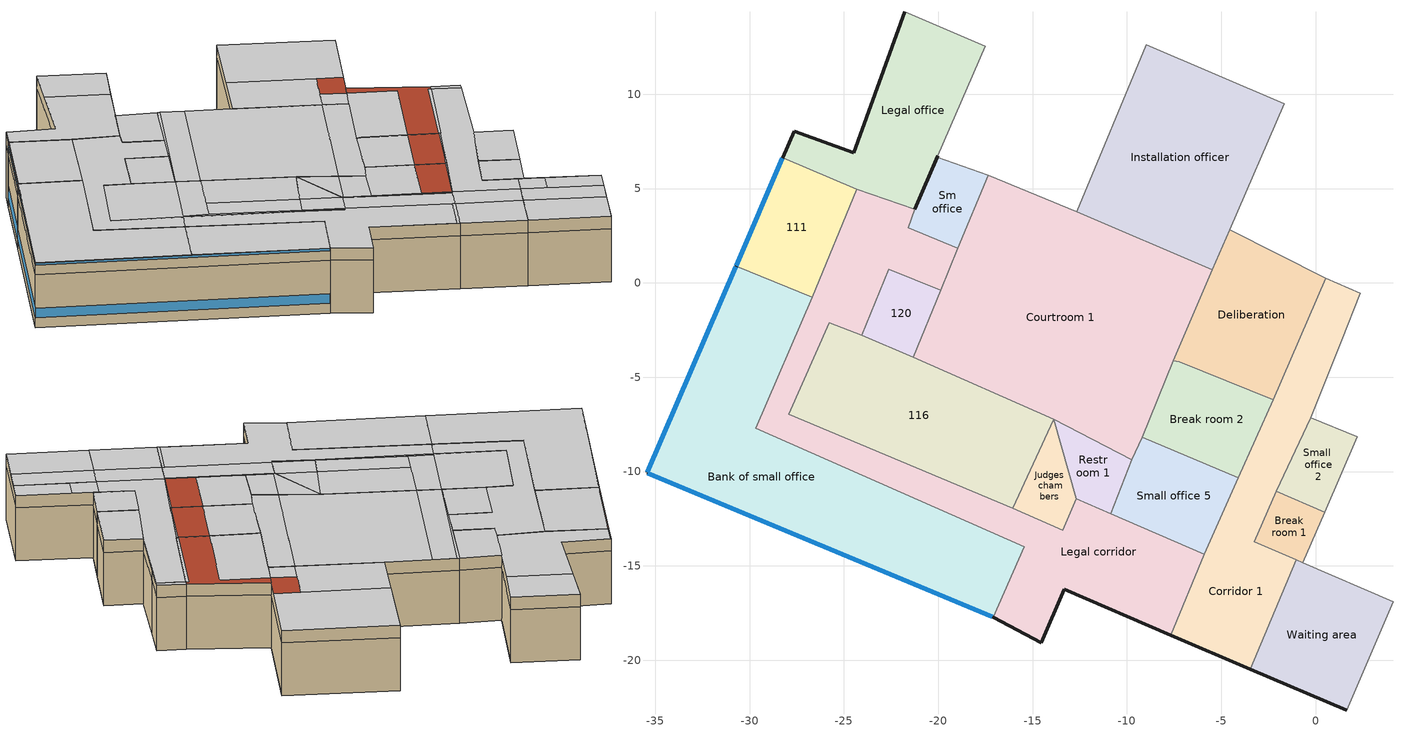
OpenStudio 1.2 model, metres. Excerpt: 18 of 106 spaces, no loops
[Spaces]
Small office 2
 floor ground: 2.21,-8.16 0.47,-12.16 -2.09,-11.04 -0.25,-7.14 z0
 wall to Open office 2: 0.47,-12.16 2.21,-8.16 z0:3.96; 0.47,-12.16 2.21,-8.16 z3.96:4.88
 wall to Break room 1: -2.09,-11.04 0.47,-12.16 z0:3.96; -2.09,-11.04 0.47,-12.16 z3.96:4.88
 wall to Corridor 1: -0.25,-7.14 -2.09,-11.04 z0:3.96; -0.25,-7.14 -2.09,-11.04 z3.96:4.88
 wall to Open office 1: 2.21,-8.16 -0.25,-7.14 z0:3.96; 2.21,-8.16 -0.25,-7.14 z3.96:4.88
 ceiling to Open office 8: 0.47,-12.16 2.21,-8.16 -0.25,-7.14 -2.09,-11.04 z4.88
Break room 1
 floor ground: -2.09,-11.04 0.47,-12.16 -0.68,-14.83 -1.03,-14.68 -3.25,-13.72 z0
 wall to Open office 2: -0.68,-14.83 0.47,-12.16 z0:3.96; -0.68,-14.83 0.47,-12.16 z3.96:4.88
 wall to Waiting area: -1.03,-14.68 -0.68,-14.83 z0:3.96; -1.03,-14.68 -0.68,-14.83 z3.96:4.88
 wall to Corridor 1: -2.09,-11.04 -3.25,-13.72 -1.03,-14.68 z0:3.96; -2.09,-11.04 -3.25,-13.72 -1.03,-14.68 z3.96:4.88
 ceiling to Open office 8: -0.68,-14.83 0.47,-12.16 -2.09,-11.04 -3.25,-13.72 z4.88
Waiting area
 floor ground: 4.1,-16.89 1.66,-22.65 -3.48,-20.49 -1.03,-14.68 -0.68,-14.83 z0
 wall outside: -3.48,-20.49 1.66,-22.65 z0:3.96; -3.48,-20.49 1.66,-22.65 z3.96:4.88
 wall to Small office 3: 1.66,-22.65 4.1,-16.89 z0:3.96; 1.66,-22.65 4.1,-16.89 z3.96:4.88
 wall to Corridor 1: -1.03,-14.68 -3.48,-20.49 z0:3.96; -1.03,-14.68 -3.48,-20.49 z3.96:4.88
 wall to Open office 2: 4.1,-16.89 -0.68,-14.83 z0:3.96; 4.1,-16.89 -0.68,-14.83 z3.96:4.88
 ceiling to Small office bank 2: 1.66,-22.65 2.82,-19.9 -2.31,-17.71 -3.48,-20.49 z4.88
 ceiling to Break room 3: 3.51,-18.28 4.1,-16.89 0.6,-15.38 0.01,-16.79 z4.88
 ceiling to Corridor 4: 2.82,-19.9 3.51,-18.28 -1.63,-16.09 -2.31,-17.71 z4.88
 ceiling to Open office 8: 0.01,-16.79 0.6,-15.38 -1.03,-14.68 -1.63,-16.09 z4.88
Corridor 1
 floor ground: -7.67,-18.67 -5.9,-14.39 -4.1,-10.32 -2.25,-6.19 0.55,0.25 2.37,-0.54 1.37,-3.04 -0.25,-7.14 -2.09,-11.04 -3.25,-13.72 -1.03,-14.68 -3.48,-20.49 z0
 wall outside: -7.67,-18.67 -3.48,-20.49 z0:3.96; -7.67,-18.67 -3.48,-20.49 z3.96:4.88
 wall to Legal corridor: -5.9,-14.39 -7.67,-18.67 z0:3.96; -5.9,-14.39 -7.67,-18.67 z3.96:4.88
 wall to Small office 5: -4.1,-10.32 -5.9,-14.39 z0:3.96; -4.1,-10.32 -5.9,-14.39 z3.96:4.88
 wall to Break room 2: -2.25,-6.19 -4.1,-10.32 z0:3.96; -2.25,-6.19 -4.1,-10.32 z3.96:4.88
 wall to Deliberation: 0.55,0.25 -2.25,-6.19 z0:3.96; 0.55,0.25 -2.25,-6.19 z3.96:4.88
 wall to Central 2 story lobby: 2.37,-0.54 0.55,0.25 z0:3.96; 2.37,-0.54 0.55,0.25 z3.96:4.88
 wall to Mech room: 1.37,-3.04 2.37,-0.54 z0:3.96; 1.37,-3.04 2.37,-0.54 z3.96:4.88
 wall to Open office 1: -0.25,-7.14 1.37,-3.04 z0:3.96; -0.25,-7.14 1.37,-3.04 z3.96:4.88
 ceiling to Small office bank 2: -3.48,-20.49 -2.31,-17.71 -6.54,-15.92 -7.67,-18.67 z4.88
 ceiling to Upstairs corridor: 2.23,-0.87 2.37,-0.54 0.55,0.25 0.4,-0.09 z4.88
 ceiling to Corridor 4: -2.31,-17.71 -1.63,-16.09 -5.86,-14.29 -5.9,-14.39 -6.54,-15.92 z4.88
 ceiling to Open office 8: -1.63,-16.09 -1.03,-14.68 -3.25,-13.72 -2.09,-11.04 -0.25,-7.14 2.23,-0.87 0.61,-0.18 0.4,-0.09 -2.25,-6.19 -4.1,-10.32 -5.86,-14.29 z4.88
Legal office
 floor ground: -17.51,12.53 -20.03,6.74 -20.06,6.66 -21.25,3.9 -24.33,4.96 -28.25,6.64 -27.64,8.05 -24.47,6.9 -21.78,14.37 z0
 wall outside: -21.25,3.9 -20.06,6.66 -20.03,6.74 / -21.78,14.37 -24.47,6.9 -27.64,8.05 -28.25,6.64 z0:3.96; -21.25,3.9 -20.06,6.66 -20.03,6.74 / -21.78,14.37 -24.47,6.9 -27.64,8.05 -28.25,6.64 z3.96:4.88
 wall to 127: -20.03,6.74 -17.51,12.53 z0:3.96; -20.03,6.74 -17.51,12.53 z3.96:4.88
 wall to Legal corridor: -24.33,4.96 -21.25,3.9 z0:3.96; -24.33,4.96 -21.25,3.9 z3.96:4.88
 wall to 111: -28.25,6.64 -24.33,4.96 z0:3.96; -28.25,6.64 -24.33,4.96 z3.96:4.88
 wall to Hallway 1: -17.51,12.53 -21.78,14.37 z0:3.96; -17.51,12.53 -21.78,14.37 z3.96:4.88
 ceiling to Open office bank: -21.25,3.9 -20.06,6.66 -20.03,6.74 -18.76,9.66 -22.85,11.41 -24.47,6.9 -27.61,8.03 -28.2,6.62 -24.33,4.96 z4.88
 ceiling to Dummy 1: -18.76,9.66 -17.51,12.53 -21.78,14.37 -22.85,11.41 z4.88
 roof outside: -28.2,6.62 -27.61,8.03 -27.64,8.05 -28.25,6.64 z4.88
Sm office
 floor ground: -20.03,6.74 -20.06,6.66 -17.37,5.71 -18.96,1.83 -21.6,2.92 -21.25,3.9 z0
 wall outside: -20.03,6.74 -21.25,3.9 z0:3.96; -20.03,6.74 -21.25,3.9 z3.96:4.88
 wall to 127: -17.37,5.71 -20.06,6.66 -20.03,6.74 z0:3.96; -17.37,5.71 -20.06,6.66 -20.03,6.74 z3.96:4.88
 wall to Courtroom 1: -18.96,1.83 -17.37,5.71 z0:3.96; -18.96,1.83 -17.37,5.71 z3.96:4.88
 wall to Legal corridor: -21.25,3.9 -21.6,2.92 -18.96,1.83 z0:3.96; -21.25,3.9 -21.6,2.92 -18.96,1.83 z3.96:4.88
 ceiling to Open office bank: -18.96,1.83 -17.37,5.71 -20.06,6.66 -21.25,3.9 -21.6,2.92 z4.88
 roof outside: -21.25,3.9 -20.06,6.66 -20.03,6.74 z4.88
Courtroom 1
 floor ground: -12.66,3.78 -5.48,0.69 -7.56,-4.12 -9.18,-8.17 -9.74,-9.37 -13.89,-7.21 -21.33,-3.94 -19.87,-0.4 -18.96,1.83 -17.37,5.71 z0
 wall to Installation officer: -5.48,0.69 -12.66,3.78 z0:3.96; -5.48,0.69 -12.66,3.78 z3.96:4.88
 wall to Deliberation: -7.56,-4.12 -5.48,0.69 z0:3.96; -7.56,-4.12 -5.48,0.69 z3.96:4.88
 wall to Break room 2: -9.18,-8.17 -7.56,-4.12 z0:3.96; -9.18,-8.17 -7.56,-4.12 z3.96:4.88
 wall to Small office 5: -9.74,-9.37 -9.18,-8.17 z0:3.96; -9.74,-9.37 -9.18,-8.17 z3.96:4.88
 wall to Restroom 1: -13.89,-7.21 -9.74,-9.37 z0:3.96; -13.89,-7.21 -9.74,-9.37 z3.96:4.88
 wall to 116: -21.33,-3.94 -13.89,-7.21 z0:3.96; -21.33,-3.94 -13.89,-7.21 z3.96:4.88
 wall to 120: -19.87,-0.4 -21.33,-3.94 z0:3.96; -19.87,-0.4 -21.33,-3.94 z3.96:4.88
 wall to Legal corridor: -18.96,1.83 -19.87,-0.4 z0:3.96; -18.96,1.83 -19.87,-0.4 z3.96:4.88
 wall to 127: -12.66,3.78 -17.37,5.71 z0:3.96; -12.66,3.78 -17.37,5.71 z3.96:4.88
 ceiling to Open office bank: -21.33,-3.94 -17.2,5.64 -17.37,5.71 -19.87,-0.4 z4.88
 ceiling to Corridor 7: -19.75,-4.64 -15.65,5.01 -17.2,5.64 -21.33,-3.94 z4.88
 ceiling to Open office 5: -11.38,-8.52 -7.13,1.4 -12.66,3.78 -15.65,5.01 -19.75,-4.64 -13.89,-7.21 z4.88
 ceiling to Small office 7: -9.74,-9.37 -9.18,-8.17 -7.56,-4.12 -5.48,0.69 -7.13,1.4 -11.38,-8.52 z4.88
120
 floor ground: -24.07,-2.79 -22.62,0.73 -19.87,-0.4 -21.33,-3.94 z0
 wall to Legal corridor: -19.87,-0.4 -22.62,0.73 -24.07,-2.79 z0:3.96; -19.87,-0.4 -22.62,0.73 -24.07,-2.79 z3.96:4.88
 wall to 116: -24.07,-2.79 -21.33,-3.94 z0:3.96; -24.07,-2.79 -21.33,-3.94 z3.96:4.88
 ceiling to Open office bank: -21.33,-3.94 -19.87,-0.4 -22.62,0.73 -24.07,-2.79 z4.88
111
 floor ground: -24.33,4.96 -26.68,-0.77 -30.72,0.89 -28.25,6.64 z0
 wall outside: -28.25,6.64 -30.72,0.89 z0:3.96; -28.25,6.64 -30.72,0.89 z3.96:4.88
 wall to Legal corridor: -26.68,-0.77 -24.33,4.96 z0:3.96; -26.68,-0.77 -24.33,4.96 z3.96:4.88
 wall to Bank of small office: -30.72,0.89 -26.68,-0.77 z0:3.96; -30.72,0.89 -26.68,-0.77 z3.96:4.88
 window (Dbl Blue 6mm/6mm Air): -28.26,6.61 -30.71,0.92 z0.76:1.68; -28.26,6.61 -30.71,0.92 z4.64:4.85
 ceiling to Open office bank: -26.68,-0.77 -24.33,4.96 -28.2,6.62 -28.44,6.06 -30.69,0.87 z4.88
 roof outside: -30.69,0.87 -28.44,6.06 -28.2,6.62 -28.25,6.64 -30.72,0.89 z4.88
Bank of small office
 floor ground: -26.68,-0.77 -29.69,-7.69 -15.45,-13.98 -17.1,-17.71 -35.44,-10.07 -30.72,0.89 z0
 wall outside: -30.72,0.89 -35.44,-10.07 -17.1,-17.71 z0:3.96; -30.72,0.89 -35.44,-10.07 -17.1,-17.71 z3.96:4.88
 wall to Legal corridor: -17.1,-17.71 -15.45,-13.98 -29.69,-7.69 -26.68,-0.77 z0:3.96; -17.1,-17.71 -15.45,-13.98 -29.69,-7.69 -26.68,-0.77 z3.96:4.88
 window (Dbl Blue 6mm/6mm Air): -30.74,0.86 -35.43,-10.04 / -35.41,-10.08 -17.13,-17.7 z0.76:1.48; -35.41,-10.08 -17.13,-17.7 / -30.74,0.86 -35.43,-10.04 z4.69:4.85
 ceiling to Open office 3: -17.1,-17.71 -15.45,-13.98 -24.01,-10.2 -25.7,-14.12 z4.88
 ceiling to Open office bank: -25.7,-14.12 -24.01,-10.2 -29.69,-7.69 -26.68,-0.77 -30.69,0.87 -35.44,-10.07 z4.88
 roof outside: -35.44,-10.07 -30.69,0.87 -30.72,0.89 z4.88
116
 floor ground: -13.89,-7.21 -16.06,-11.93 -27.94,-6.97 -25.79,-2.12 -24.07,-2.79 -21.33,-3.94 z0
 wall to Judges chambers: -16.06,-11.93 -13.89,-7.21 z0:3.96; -16.06,-11.93 -13.89,-7.21 z3.96:4.88
 wall to Legal corridor: -24.07,-2.79 -25.79,-2.12 -27.94,-6.97 -16.06,-11.93 z0:3.96; -24.07,-2.79 -25.79,-2.12 -27.94,-6.97 -16.06,-11.93 z3.96:4.88
 ceiling to Open office 3: -16.06,-11.93 -16.01,-11.83 -21.76,-9.35 -23.39,-8.75 -23.44,-8.85 z4.88
 ceiling to Open office bank: -23.44,-8.85 -21.33,-3.94 -24.07,-2.79 -25.79,-2.12 -27.94,-6.97 z4.88
 ceiling to Corridor 7: -21.76,-9.35 -19.75,-4.64 -21.33,-3.94 -23.39,-8.75 z4.88
 ceiling to Open office 5: -15.3,-10.27 -13.89,-7.21 -19.75,-4.64 -21.1,-7.8 z4.88
 ceiling to Corridor 4: -16.01,-11.83 -15.3,-10.27 -21.1,-7.8 -21.76,-9.35 z4.88
Deliberation
 floor ground: -2.25,-6.19 -7.22,-4.17 -7.56,-4.12 -5.48,0.69 -4.56,2.81 0.55,0.25 z0
 wall to Break room 2: -7.56,-4.12 -7.22,-4.17 -2.25,-6.19 z0:3.96; -7.56,-4.12 -7.22,-4.17 -2.25,-6.19 z3.96:4.88
 wall to Installation officer: -4.56,2.81 -5.48,0.69 z0:3.96; -4.56,2.81 -5.48,0.69 z3.96:4.88
 wall to Central 2 story lobby: 0.55,0.25 -4.56,2.81 z0:3.96; 0.55,0.25 -4.56,2.81 z3.96:4.88
 ceiling to Small office 7: -4.34,-5.34 -1.72,0.81 -4.85,2.14 -5.48,0.69 -7.56,-4.12 -7.22,-4.17 z4.88
 ceiling to Open office 8: -2.25,-6.19 -1.26,-3.91 0.4,-0.09 0.21,-0.01 -2.39,-6.13 z4.88
 roof outside: -2.39,-6.13 0.21,-0.01 0.4,-0.09 0.55,0.25 -4.56,2.81 -4.85,2.14 -1.72,0.81 -4.34,-5.34 z4.88
Installation officer
 floor ground: -5.48,0.69 -12.66,3.78 -8.98,12.61 -1.67,9.49 -4.56,2.81 z0
 wall to 127: -8.98,12.61 -12.66,3.78 z0:3.96; -8.98,12.61 -12.66,3.78 z3.96:4.88
 wall to Hallway 1: -1.67,9.49 -8.98,12.61 z0:3.96; -1.67,9.49 -8.98,12.61 z3.96:4.88
 wall to Central 2 story lobby: -4.56,2.81 -1.67,9.49 z0:3.96; -4.56,2.81 -1.67,9.49 z3.96:4.88
 ceiling to Small office bank 4: -3.89,4.35 -1.67,9.49 -8.98,12.61 -11.16,7.37 -5.59,5.01 z4.88
 ceiling to Open office 5: -7.13,1.4 -5.59,5.01 -11.16,7.37 -12.66,3.78 z4.88
 ceiling to Small office 7: -5.48,0.69 -4.85,2.14 -6.51,2.85 -7.13,1.4 z4.88
 roof outside: -4.85,2.14 -4.56,2.81 -3.89,4.35 -5.59,5.01 -6.51,2.85 z4.88
Judges chambers
 floor ground: -16.06,-11.93 -13.89,-7.21 -12.7,-11.45 -13.4,-13.12 z0
 wall to Restroom 1: -12.7,-11.45 -13.89,-7.21 z0:3.96; -12.7,-11.45 -13.89,-7.21 z3.96:4.88
 wall to Legal corridor: -16.06,-11.93 -13.4,-13.12 -12.7,-11.45 z0:3.96; -16.06,-11.93 -13.4,-13.12 -12.7,-11.45 z3.96:4.88
 ceiling to Open office 3: -13.4,-13.12 -13.34,-12.98 -16.01,-11.83 -16.06,-11.93 z4.88
 ceiling to Open office 5: -12.72,-11.37 -13.89,-7.21 -15.3,-10.27 z4.88
 ceiling to Corridor 4: -13.34,-12.98 -12.7,-11.45 -12.72,-11.37 -15.3,-10.27 -16.01,-11.83 z4.88
Break room 2
 floor ground: -4.1,-10.32 -9.18,-8.17 -7.56,-4.12 -7.22,-4.17 -2.25,-6.19 z0
 wall to Small office 5: -9.18,-8.17 -4.1,-10.32 z0:3.96; -9.18,-8.17 -4.1,-10.32 z3.96:4.88
 ceiling to Small office 7: -6.1,-9.48 -4.34,-5.34 -7.22,-4.17 -7.56,-4.12 -9.18,-8.17 z4.88
 ceiling to Open office 8: -4.1,-10.32 -2.25,-6.19 -2.39,-6.13 -4.16,-10.29 z4.88
 roof outside: -4.16,-10.29 -2.39,-6.13 -4.34,-5.34 -6.1,-9.48 z4.88
Small office 5
 floor ground: -10.87,-12.24 -9.74,-9.37 -9.18,-8.17 -4.1,-10.32 -5.9,-14.39 z0
 wall to Restroom 1: -9.74,-9.37 -10.87,-12.24 z0:3.96; -9.74,-9.37 -10.87,-12.24 z3.96:4.88
 wall to Legal corridor: -10.87,-12.24 -5.9,-14.39 z0:3.96; -10.87,-12.24 -5.9,-14.39 z3.96:4.88
 ceiling to Small office 7: -7.8,-13.47 -6.1,-9.48 -9.18,-8.17 -9.74,-9.37 -10.84,-12.17 z4.88
 ceiling to Corridor 4: -5.9,-14.39 -5.86,-14.29 -10.84,-12.17 -10.87,-12.24 z4.88
 ceiling to Open office 8: -5.86,-14.29 -4.1,-10.32 -4.16,-10.29 z4.88
 roof outside: -5.86,-14.29 -4.16,-10.29 -6.1,-9.48 -7.8,-13.47 z4.88
Legal corridor
 floor ground: -21.25,3.9 -21.6,2.92 -18.96,1.83 -19.87,-0.4 -22.62,0.73 -24.07,-2.79 -25.79,-2.12 -27.94,-6.97 -16.06,-11.93 -13.4,-13.12 -12.7,-11.45 -10.87,-12.24 -5.9,-14.39 -7.67,-18.67 -13.33,-16.25 -14.54,-19.06 -17.1,-17.71 -15.45,-13.98 -29.69,-7.69 -26.68,-0.77 -24.33,4.96 z0
 wall outside: -17.1,-17.71 -14.54,-19.06 -13.33,-16.25 -7.67,-18.67 z0:3.96; -17.1,-17.71 -14.54,-19.06 -13.33,-16.25 -7.67,-18.67 z3.96:4.88
 wall to Restroom 1: -10.87,-12.24 -12.7,-11.45 z0:3.96; -10.87,-12.24 -12.7,-11.45 z3.96:4.88
 ceiling to Small office bank 2: -7.67,-18.67 -6.54,-15.92 -6.72,-15.84 -7.88,-18.58 z4.88
 ceiling to Open office 3: -14.54,-19.06 -13.33,-16.25 -7.88,-18.58 -6.72,-15.84 -13.34,-12.98 -13.4,-13.12 -16.06,-11.93 -23.44,-8.85 -24.01,-10.2 -15.45,-13.98 -17.1,-17.71 z4.88
 ceiling to Corridor 4: -6.54,-15.92 -5.9,-14.39 -12.7,-11.45 -13.34,-12.98 -6.72,-15.84 z4.88
 ceiling to Open office bank: -24.01,-10.2 -23.44,-8.85 -27.94,-6.97 -25.79,-2.12 -24.07,-2.79 -22.62,0.73 -19.87,-0.4 -18.96,1.83 -21.6,2.92 -21.25,3.9 -24.33,4.96 -26.68,-0.77 -29.69,-7.69 z4.88
Restroom 1
 floor ground: -12.7,-11.45 -13.89,-7.21 -9.74,-9.37 -10.87,-12.24 z0
 ceiling to Open office 5: -12.61,-11.42 -11.38,-8.52 -13.89,-7.21 -12.72,-11.37 z4.88
 ceiling to Small office 7: -10.84,-12.17 -9.74,-9.37 -11.38,-8.52 -12.61,-11.42 z4.88
 ceiling to Corridor 4: -10.87,-12.24 -10.84,-12.17 -12.19,-11.6 -12.72,-11.37 -12.7,-11.45 z4.88
[Site]
Building 662 final: Latitude {deg}=30.067; Longitude {deg}=-85.567; Time Zone {hr}=-6; Elevation {m}=5
[SizingPeriod:DesignDay] Barometric Pressure {Pa}=101241; Sky Clearness=0; Rain Indicator=0; Snow Indicator=0; Day of Month=21; Daylight Saving Time Indicator=0; Dry-Bulb Temperature Range Modifier Type=DefaultMultipliers
Name | Maximum Dry-Bulb Temperature {C} | Daily Dry-Bulb Temperature Range {deltaC} | Humidity Indicating Conditions at Maximum Dry-Bulb {BasedOnField A3} | Wind Speed {m/s} | Wind Direction {deg} | Month | Day Type | Humidity Indicating Type | Solar Model Indicator | ASHRAE Taub | ASHRAE Taud
Tyndall Afb Ann Hum_n 99.6% Condns DP=>MCDB | 3.9 | 0 | -9.8 | 4 | 0 | 1 | WinterDesignDay | Dewpoint | ASHRAEClearSky
Tyndall Afb Ann Clg .4% Condns DB=>MWB | 32.9 | 7 | 25.8 | 3.9 | 240 | 7 | SummerDesignDay | Wetbulb | ASHRAETau | 0.519 | 1.937
Tyndall Afb Ann Htg 99.6% Condns DB | 0 | 0 | 0 | 4 | 0 | 1 | WinterDesignDay | Wetbulb | ASHRAEClearSky
Tyndall Afb Ann Clg .4% Condns Enth=>MDB | 30.9 | 7 | 88400 | 3.9 | 240 | 7 | SummerDesignDay | Enthalpy | ASHRAETau | 0.519 | 1.937
Tyndall Afb Ann Clg .4% Condns DP=>MDB | 29.8 | 7 | 27.1 | 3.9 | 240 | 7 | SummerDesignDay | Dewpoint | ASHRAETau | 0.519 | 1.937
Tyndall Afb Ann Clg .4% Condns WB=>MDB | 30.8 | 7 | 27.9 | 3.9 | 240 | 7 | SummerDesignDay | Wetbulb | ASHRAETau | 0.519 | 1.937
Tyndall Afb Ann Htg Wind 99.6% Condns WS=>MCDB | 14.4 | 0 | 14.4 | 10.4 | 0 | 1 | WinterDesignDay | Wetbulb | ASHRAEClearSky
[Building]
Building 662: Default Construction Set=Default Construction Set 1; Default Schedule Set=Default Schedule Set 1
[ClimateZones]
Climate Zone Institution Name 1=ASHRAE; Climate Zone Document Name 1=ANSI/ASHRAE Standard 169; Climate Zone Document Year 1=2006; Climate Zone Institution Name 2=CEC; Climate Zone Document Name 2=California Climate Zone Descriptions; Climate Zone Document Year 2=1995
[Construction]
SLAB-ON-GRADE-FLOOR: Heavyweight Concrete - 8 in. - 140 lb/ft3
INTERIOR-WALL: Concrete Block - 10 in. - 105 lb/ft3 - Solid Grouted
INTERIOR-FLOOR: Carpet - 1/2 in., Lightweight Concrete - 6 in. - 80 lb/ft3
EXTERIOR-WALL: Brick - Fired Clay - 4 in. - 130 lb/ft3, Concrete Block - 10 in. - 115 lb/ft3 - Solid Grouted
EXTERIOR-ROOF: Built-up Roofing - 3/8 in., Cellular Polyisocyanurate - Gaspermeable Facers - 4 in., Metal Surface - 1/16 in., Steel-Framed - 4 in. Studs - 16 in. OC - R-0 Cavity Insulation
Dbl Blue 6mm/6mm Air: BLUE 6MM, AIR 6MM, CLEAR 6MM
[Material]
Name | Roughness | Thickness {m} | Conductivity {W/m-K} | Density {kg/m3} | Specific Heat {J/kg-K}
Heavyweight Concrete - 8 in. - 140 lb/ft3 | MediumRough | 0.2032 | 1.95 | 2242.58 | 900
Concrete Block - 10 in. - 105 lb/ft3 - Solid Grouted | MediumRough | 0.254 | 1.22594 | 1681.94 | 976.123
Carpet - 1/2 in. | MediumRough | 0.0127 | 0.06 | 288 | 1380
Lightweight Concrete - 6 in. - 80 lb/ft3 | MediumRough | 0.1524 | 0.53 | 1281.48 | 840
Brick - Fired Clay - 4 in. - 130 lb/ft3 | MediumRough | 0.1016 | 1.02 | 2082.4 | 790
Concrete Block - 10 in. - 115 lb/ft3 - Solid Grouted | MediumRough | 0.254 | 1.3269 | 1842.12 | 921.824
Built-up Roofing - 3/8 in. | Rough | 0.009525 | 0.16 | 1120 | 1460
Cellular Polyisocyanurate - Gaspermeable Facers - 4 in. | Rough | 0.1016 | 0.0245 | 32 | 920
Metal Surface - 1/16 in. | Smooth | 0.0015875 | 45.28 | 7824 | 500
Steel-Framed - 4 in. Studs - 16 in. OC - R-0 Cavity Insulation | Smooth | 0.0889 | 0.63825 | 81.3738 | 628.02
[WindowMaterial:Glazing] Optical Data Type=SpectralAverage; Thickness {m}=0.006; Infrared Transmittance at Normal Incidence=0; Front Side Infrared Hemispherical Emissivity=0.84; Back Side Infrared Hemispherical Emissivity=0.84; Conductivity {W/m-K}=0.9
Name | Solar Transmittance at Normal Incidence | Front Side Solar Reflectance at Normal Incidence | Back Side Solar Reflectance at Normal Incidence | Visible Transmittance at Normal Incidence | Front Side Visible Reflectance at Normal Incidence | Back Side Visible Reflectance at Normal Incidence
BLUE 6MM | 0.48 | 0.05 | 0.05 | 0.57 | 0.06 | 0.06
CLEAR 6MM | 0.775 | 0.071 | 0.071 | 0.881 | 0.08 | 0.08
[WindowMaterial:Gas]
AIR 6MM: Gas Type=Air; Thickness {m}=0.0063
[DefaultConstructionSet]
Default Construction Set 1: Default Exterior Surface Constructions=Default Surface Constructions 1; Default Interior Surface Constructions=Default Surface Constructions 3; Default Ground Contact Surface Constructions=Default Surface Constructions 2; Default Exterior SubSurface Constructions=Default Sub Surface Constructions 1; Default Interior SubSurface Constructions=Default Sub Surface Constructions 2
[DefaultSurfaceConstructions]
Name | Wall Construction | Roof Ceiling Construction | Floor Construction
Default Surface Constructions 1 | EXTERIOR-WALL | EXTERIOR-ROOF
Default Surface Constructions 2 |  |  | SLAB-ON-GRADE-FLOOR
Default Surface Constructions 3 | INTERIOR-WALL |  | INTERIOR-FLOOR
[DefaultSubSurfaceConstructions]
Default Sub Surface Constructions 1; Default Sub Surface Constructions 2
[ElectricEquipment:Definition] Design Level Calculation Method=EquipmentLevel
Name | Design Level {W}
Generic Water Cooler | 500
Generic CRT TV - 21 in | 135
Generic Coffee Maker - 800W | 80
Generic Mini-Fridge - 4.4 cubic foot | 31.68
Samsung -40-inch Class LED 6100 Series Smart TV | 48
Generic Coffee Maker - 100W | 5
Generic Refrigerator - 18 cubic foot | 200
Generic Microwave - 1460W | 73
Generic Desktop Printer | 40
Generic Network Printer | 600
Generic LCD Monitor - 20 in | 26
Generic Desktop Computer | 240
[People:Definition]
Low Activity - Office Work- Standing with Some Walking: Number of People Calculation Method=People; Number of People {people}=1; Fraction Radiant=0.3
[WaterUse:Equipment:Definition]
0.094635 m^3/hr Faucet: Peak Flow Rate {m3/s}=2.62875e-08; Target Temperature Schedule=1.8925 L/s Urinal mixed temp 60.0F
[SpaceType] Design Specification Outdoor Air Object=Design Specification Outdoor Air 1
Courtroom; Bathroom; Break room; Conference; Small office; Corridor; Open office
[ThermalZone] Use Ideal Air Loads=No
Name | Thermostat
Ahu 1 n | thermostat-0d0f0ffe-d793-4f70-942a-c223d8525c42
Ahu 1 m | thermostat-2670efa0-f790-444d-99a6-c0a661f348b1
Ahu 1 l | thermostat-551c660d-e678-4d40-982b-5a3e1ff99bd8
Ahu 1 k | thermostat-5dd6a6e6-b68c-46ce-9901-2ca0a1de79f1
Ahu 1 l 1 | thermostat-b5500ac4-85da-4e4f-9c16-61850fc8bb7d
ahu 1 zed | thermostat-996995e0-3453-47dd-834c-19e58d0fa6ca
[DefaultScheduleSet]
Default Schedule Set 1: Hours of Operation Schedule=Default HVAC Operation 24/7-365; Number of People Schedule=Level Occupancy; People Activity Level Schedule=Default People Activity Schedule Very Low Activity - Seated Passive; Lighting Schedule=Level Lights; Electric Equipment Schedule=Level Equipment; Gas Equipment Schedule=Level Equipment; Infiltration Schedule=Infiltration Schedule 100% 24/7-365; Other Equipment Schedule=Level Elevators
[BuildingStory]
Level 0: Nominal Z Coordinate {m}=0; Nominal Floor to Floor Height {m}=4.8768
[Space] Building Story=Level 0
Name | Space Type | Thermal Zone
Small office 2 | Small office | Ahu 1 l 1
Break room 1 | Break room | Ahu 1 l 1
Waiting area | Open office | Ahu 1 k
Corridor 1; Legal corridor | Corridor | Ahu 1 k
Legal office | Open office | Ahu 1 m
Sm office; 120; Judges chambers; Small office 5 | Small office | Ahu 1 l
Courtroom 1 | Courtroom | Ahu 1 l
111 | Conference | Ahu 1 m
Bank of small office | Small office | Ahu 1 m
116 | Open office | Ahu 1 l
Deliberation | Conference | Ahu 1 l
Installation officer | Open office | Ahu 1 n
Break room 2 | Break room | Ahu 1 l
Restroom 1 | Bathroom | ahu 1 zed
[Lights]
Name | Lights Definition | Space or SpaceType | Multiplier
Small office 2 Luminaire 1 | (3) 32.0W T8 Linear Fluorescent (3) 0.88BF Fluorescent Electronic Non-Dimming | Small office 2 | 3
Break room 1 Luminaire 1 | (2) 32.0W T8 Linear Fluorescent (1) 0.88BF Fluorescent Electronic Non-Dimming | Break room 1 | 1
Waiting area Luminaire 1 | (3) 32.0W T8 Linear Fluorescent (3) 0.88BF Fluorescent Electronic Non-Dimming | Waiting area | 5
Corridor 1 Luminaire 1 | (2) 32.0W T8 Linear Fluorescent (1) 0.88BF Fluorescent Electronic Non-Dimming | Corridor 1 | 2
Corridor 1 Luminaire 2 | (2) 32.0W T8 Linear Fluorescent (1) 0.88BF Fluorescent Electronic Non-Dimming | Corridor 1 | 3
Legal office Luminaire 1 | (1) 23.0W  Compact Fluorescent | Legal office | 3
Legal office Luminaire 2 | (2) 32.0W T8 Linear Fluorescent (1) 0.88BF Fluorescent Electronic Non-Dimming | Legal office | 9
Courtroom 1 Luminaire 1 | (2) 32.0W T8 Linear Fluorescent (1) 0.88BF Fluorescent Electronic Non-Dimming | Courtroom 1 | 20
111 Luminaire 1 | (3) 32.0W T8 Linear Fluorescent (3) 0.88BF Fluorescent Electronic Non-Dimming | 111 | 3
116 Luminaire 1 | (2) 32.0W T8 Linear Fluorescent (1) 0.88BF Fluorescent Electronic Non-Dimming | 116 | 8
Deliberation Luminaire 1 | (2) 32.0W T8 Linear Fluorescent (1) 0.88BF Fluorescent Electronic Non-Dimming | Deliberation | 6
Avg Small office 120 OS:Lights | (2) 32.0W T8 Linear Fluorescent (1) 0.88BF Fluorescent Electronic Non-Dimming | 120 | 1
Avg Small office 120 OS:Lights 1 | (3) 32.0W T8 Linear Fluorescent (3) 0.88BF Fluorescent Electronic Non-Dimming | 120 | 0
Avg Small office Bank of small office  OS:Lights | (2) 32.0W T8 Linear Fluorescent (1) 0.88BF Fluorescent Electronic Non-Dimming | Bank of small office | 8
Avg Small office Bank of small office  OS:Lights 1 | (3) 32.0W T8 Linear Fluorescent (3) 0.88BF Fluorescent Electronic Non-Dimming | Bank of small office | 3
Avg Small office Small office 5 OS:Lights | (2) 32.0W T8 Linear Fluorescent (1) 0.88BF Fluorescent Electronic Non-Dimming | Small office 5 | 2
Avg Small office Small office 5 OS:Lights 1 | (3) 32.0W T8 Linear Fluorescent (3) 0.88BF Fluorescent Electronic Non-Dimming | Small office 5 | 1
Avg Open office Installation officer OS:Lights | (2) 32.0W T8 Linear Fluorescent (1) 0.88BF Fluorescent Electronic Non-Dimming | Installation officer | 9
Avg Open office Installation officer OS:Lights 1 | (3) 32.0W T8 Linear Fluorescent (3) 0.88BF Fluorescent Electronic Non-Dimming | Installation officer | 0
Avg Open office Installation officer OS:Lights 2 | (1) 23.0W  Compact Fluorescent | Installation officer | 1
Avg Open office Installation officer OS:Lights 3 | (3) 40.0W T12 Linear Fluorescent (3) 1.2BF Fluorescent Magnetic Non-Dimming | Installation officer | 1
[ElectricEquipment]
Name | Electric Equipment Definition | Space or SpaceType | Multiplier
Small office 2 Plug Load 1 | Generic Mini-Fridge - 4.4 cubic foot | Small office 2 | 1
Small office 2 Plug Load 2 | Generic Desktop Printer | Small office 2 | 1
Small office 2 Plug Load 3 | Generic LCD Monitor - 20 in | Small office 2 | 3
Small office 2 Plug Load 4 | Generic Desktop Computer | Small office 2 | 1
Break room 1 Plug Load 1 | Generic Coffee Maker - 800W | Break room 1 | 1
Break room 1 Plug Load 2 | Generic Mini-Fridge - 4.4 cubic foot | Break room 1 | 1
Break room 1 Plug Load 3 | Generic Refrigerator - 18 cubic foot | Break room 1 | 1
Break room 1 Plug Load 4 | Generic Microwave - 1460W | Break room 1 | 1
Waiting area Plug Load 1 | Generic Network Printer | Waiting area | 1
Waiting area Plug Load 2 | Generic LCD Monitor - 20 in | Waiting area | 2
Waiting area Plug Load 3 | Generic Desktop Computer | Waiting area | 1
Legal office Plug Load 1 | Generic Network Printer | Legal office | 1
Legal office Plug Load 2 | Generic LCD Monitor - 20 in | Legal office | 1
Legal office Plug Load 3 | Generic Desktop Computer | Legal office | 1
Sm office Plug Load 1 | Generic LCD Monitor - 20 in | Sm office | 2
Sm office Plug Load 2 | Generic Desktop Computer | Sm office | 1
Courtroom 1 Plug Load 1 | Generic CRT TV - 21 in | Courtroom 1 | 1
Courtroom 1 Plug Load 2 | Samsung -40-inch Class LED 6100 Series Smart TV | Courtroom 1 | 1
Courtroom 1 Plug Load 3 | Generic LCD Monitor - 20 in | Courtroom 1 | 1
Courtroom 1 Plug Load 4 | Generic Desktop Computer | Courtroom 1 | 2
116 Plug Load 1 | Generic Network Printer | 116 | 2
116 Plug Load 2 | Generic LCD Monitor - 20 in | 116 | 10
116 Plug Load 3 | Generic Desktop Computer | 116 | 5
Avg Small office 120 OS:ElectricEquipment | Generic LCD Monitor - 20 in | 120 | 1
Avg Small office 120 OS:ElectricEquipment 1 | Generic Microwave - 1460W | 120 | 0
Avg Small office 120 OS:ElectricEquipment 2 | Generic Water Cooler | 120 | 0
Avg Small office 120 OS:ElectricEquipment 3 | Generic Mini-Fridge - 4.4 cubic foot | 120 | 0
Avg Small office 120 OS:ElectricEquipment 4 | Generic Network Printer | 120 | 0
Avg Small office 120 OS:ElectricEquipment 5 | Generic Coffee Maker - 100W | 120 | 0
Avg Small office 120 OS:ElectricEquipment 6 | Generic Refrigerator - 18 cubic foot | 120 | 0
Avg Small office 120 OS:ElectricEquipment 7 | Generic Desktop Printer | 120 | 0
Avg Small office 120 OS:ElectricEquipment 8 | Generic CRT TV - 21 in | 120 | 0
Avg Small office 120 OS:ElectricEquipment 9 | Generic Desktop Computer | 120 | 0
Avg Small office Bank of small office  OS:ElectricEquipment | Generic LCD Monitor - 20 in | Bank of small office | 6
Avg Small office Bank of small office  OS:ElectricEquipment 1 | Generic Microwave - 1460W | Bank of small office | 1
Avg Small office Bank of small office  OS:ElectricEquipment 2 | Generic Water Cooler | Bank of small office | 0
Avg Small office Bank of small office  OS:ElectricEquipment 3 | Generic Mini-Fridge - 4.4 cubic foot | Bank of small office | 1
Avg Small office Bank of small office  OS:ElectricEquipment 4 | Generic Network Printer | Bank of small office | 0
Avg Small office Bank of small office  OS:ElectricEquipment 5 | Generic Coffee Maker - 100W | Bank of small office | 0
Avg Small office Bank of small office  OS:ElectricEquipment 6 | Generic Refrigerator - 18 cubic foot | Bank of small office | 0
Avg Small office Bank of small office  OS:ElectricEquipment 7 | Generic Desktop Printer | Bank of small office | 1
Avg Small office Bank of small office  OS:ElectricEquipment 8 | Generic CRT TV - 21 in | Bank of small office | 0
Avg Small office Bank of small office  OS:ElectricEquipment 9 | Generic Desktop Computer | Bank of small office | 4
Avg Small office Small office 5 OS:ElectricEquipment | Generic LCD Monitor - 20 in | Small office 5 | 1
Avg Small office Small office 5 OS:ElectricEquipment 1 | Generic Microwave - 1460W | Small office 5 | 0
Avg Small office Small office 5 OS:ElectricEquipment 2 | Generic Water Cooler | Small office 5 | 0
Avg Small office Small office 5 OS:ElectricEquipment 3 | Generic Mini-Fridge - 4.4 cubic foot | Small office 5 | 0
Avg Small office Small office 5 OS:ElectricEquipment 4 | Generic Network Printer | Small office 5 | 0
Avg Small office Small office 5 OS:ElectricEquipment 5 | Generic Coffee Maker - 100W | Small office 5 | 0
Avg Small office Small office 5 OS:ElectricEquipment 6 | Generic Refrigerator - 18 cubic foot | Small office 5 | 0
Avg Small office Small office 5 OS:ElectricEquipment 7 | Generic Desktop Printer | Small office 5 | 0
Avg Small office Small office 5 OS:ElectricEquipment 8 | Generic CRT TV - 21 in | Small office 5 | 0
Avg Small office Small office 5 OS:ElectricEquipment 9 | Generic Desktop Computer | Small office 5 | 1
Avg Open office Installation officer OS:ElectricEquipment | Generic LCD Monitor - 20 in | Installation officer | 5
Avg Open office Installation officer OS:ElectricEquipment 1 | Generic Microwave - 1460W | Installation officer | 0
Avg Open office Installation officer OS:ElectricEquipment 2 | Generic Mini-Fridge - 4.4 cubic foot | Installation officer | 0
Avg Open office Installation officer OS:ElectricEquipment 3 | Generic Network Printer | Installation officer | 1
Avg Open office Installation officer OS:ElectricEquipment 4 | Generic Coffee Maker - 100W | Installation officer | 0
Avg Open office Installation officer OS:ElectricEquipment 5 | Generic Refrigerator - 18 cubic foot | Installation officer | 0
Avg Open office Installation officer OS:ElectricEquipment 6 | Generic Desktop Printer | Installation officer | 1
Avg Open office Installation officer OS:ElectricEquipment 7 | Generic Desktop Computer | Installation officer | 4
Avg Open office Installation officer OS:ElectricEquipment 8 | Samsung -40-inch Class LED 6100 Series Smart TV | Installation officer | 0
[People] People Definition=Low Activity - Office Work- Standing with Some Walking
Name | Space or SpaceType | Activity Level Schedule | Multiplier
Small office 2 Occupant 1 | Small office 2 | Schedule Constant 1 | 1
Waiting area Occupant 1 | Waiting area | Schedule Constant 1 | 1
Legal office Occupant 1 | Legal office | Schedule Constant 1 | 10
Sm office Occupant 1 | Sm office | Schedule Constant 1 | 1
116 Occupant 1 | 116 | Schedule Constant 1 | 5
Avg Small office 120 OS:People | 120 |  | 0
Avg Small office Bank of small office  OS:People | Bank of small office |  | 4
Avg Small office Small office 5 OS:People | Small office 5 |  | 1
Avg Open office Installation officer OS:People | Installation officer |  | 4
[WaterUse:Equipment]
Break room 1 Water Fixture 1: Water Use Equipment Definition=0.094635 m^3/hr Faucet; Space=Break room 1
[AvailabilityManager:Scheduled] Schedule=Always On Discrete
Availability Manager Scheduled 1; Availability Manager Scheduled 2
[ThermostatSetpoint:DualSetpoint] Heating Setpoint Temperature Schedule=Building Thermostat Heating Setpoint; Cooling Setpoint Temperature Schedule=Building Thermostat Cooling Setpoint
thermostat-0d0f0ffe-d793-4f70-942a-c223d8525c42; thermostat-2670efa0-f790-444d-99a6-c0a661f348b1; thermostat-551c660d-e678-4d40-982b-5a3e1ff99bd8; thermostat-5dd6a6e6-b68c-46ce-9901-2ca0a1de79f1; thermostat-b5500ac4-85da-4e4f-9c16-61850fc8bb7d; thermostat-996995e0-3453-47dd-834c-19e58d0fa6ca
[DesignSpecification:OutdoorAir]
Design Specification Outdoor Air 1: Outdoor Air Flow per Person {m3/s-person}=0.0107645
[SpaceInfiltration:DesignFlowRate] Design Flow Rate Calculation Method=AirChanges/Hour; Design Flow Rate=0; Air Changes per Hour=0.2
Name | Space or SpaceType
ASHRAE 90.1-2004 MediumOffice Infil | Bathroom
ASHRAE 90.1-2004 MediumOffice Infil 1 | Break room
ASHRAE 90.1-2004 MediumOffice Infil 2 | Conference
ASHRAE 90.1-2004 MediumOffice Infil 3 | Corridor
ASHRAE 90.1-2004 MediumOffice Infil 4 | Courtroom
ASHRAE 90.1-2004 MediumOffice Infil 9 | Open office
ASHRAE 90.1-2004 MediumOffice Infil 11 | Small office
[Schedule:Day]
Schedule Day 2; Schedule Day 3; Schedule Day 4; All Weekends 12; Level Occupancy Winter Design Day 1; Schedule Day 5; All Weekends 13; Level Elevators Winter Design Day 1; Schedule Day 7; Schedule Day 8: 24, 0, 0
All Weekdays 10; Building Thermostat Cooling Setpoint Winter Design Day 1: 24, 0, 22.2222
All Weekends 10; Building Thermostat Cooling Setpoint Summer Design Day 1: 24, 0, 22.4444
All Weekdays 11; All Weekends 11; Building Thermostat Heating Setpoint Winter Design Day 1; Building Thermostat Heating Setpoint Summer Design Day 1: 24, 0, 20
All Weekdays 12: 6, 0, 0, 11, 15, 0.845, 12, 30, 0.4025, 18, 0, 0.845, 24, 0, 0
Level Occupancy Summer Design Day 1; Level Equipment Summer Design Day 1: 24, 0, 0.845
All Weekdays 13: 5, 30, 0, 19, 45, 0.2925, 24, 0, 0
Level Elevators Summer Design Day 1: 24, 0, 0.2925
All Weekdays 15: 4, 30, 0.3025, 6, 15, 0.6075, 18, 0, 0.845, 19, 45, 0.5975, 20, 30, 0.2975, 24, 0, 0.2975
All Weekends 15: 24, 0, 0.3
Level Equipment Winter Design Day 1: 24, 0, 0.2975
All Weekdays 16: 6, 15, 0.5, 11, 45, 0.85, 13, 30, 0.675, 18, 0, 0.8375, 24, 0, 0.1975
All Weekends 16: 24, 0, 0.2025
Level Lights Winter Design Day 1: 24, 0, 0.1975
Level Lights Summer Design Day 1: 24, 0, 0.85
Schedule Day 10: 24, 0, 15.5556
Schedule Day 11; Schedule Day 12: 24, 0, 1
Schedule Day 13: 24, 0, 120
[Schedule:Ruleset]
Name | Default Day Schedule | Summer Design Day Schedule | Winter Design Day Schedule
Building Thermostat Cooling Setpoint | Schedule Day 2 | Building Thermostat Cooling Setpoint Summer Design Day 1 | Building Thermostat Cooling Setpoint Winter Design Day 1
Building Thermostat Heating Setpoint | Schedule Day 3 | Building Thermostat Heating Setpoint Summer Design Day 1 | Building Thermostat Heating Setpoint Winter Design Day 1
Level Occupancy | Schedule Day 4 | Level Occupancy Summer Design Day 1 | Level Occupancy Winter Design Day 1
Level Elevators | Schedule Day 5 | Level Elevators Summer Design Day 1 | Level Elevators Winter Design Day 1
Level Equipment | Schedule Day 7 | Level Equipment Summer Design Day 1 | Level Equipment Winter Design Day 1
Level Lights | Schedule Day 8 | Level Lights Summer Design Day 1 | Level Lights Winter Design Day 1
1.8925 L/s Urinal mixed temp 60.0F | Schedule Day 10
Default HVAC Operation 24/7-365 | Schedule Day 11
Infiltration Schedule 100% 24/7-365 | Schedule Day 12
Default People Activity Schedule Very Low Activity - Seated Passive | Schedule Day 13
[Schedule:Rule]
Name | Schedule Ruleset | Rule Order | Day Schedule | Apply Sunday | Apply Monday | Apply Tuesday | Apply Wednesday | Apply Thursday | Apply Friday | Apply Saturday
Building Thermostat Cooling Setpoint Default Weekday Schedule | Building Thermostat Cooling Setpoint | 1 | All Weekdays 10 | No | Yes | Yes | Yes | Yes | Yes | No
Building Thermostat Cooling Setpoint Default Weekend Schedule | Building Thermostat Cooling Setpoint | 0 | All Weekends 10 | Yes | No | No | No | No | No | Yes
Building Thermostat Heating Setpoint Default Weekday Schedule | Building Thermostat Heating Setpoint | 1 | All Weekdays 11 | No | Yes | Yes | Yes | Yes | Yes | No
Building Thermostat Heating Setpoint Default Weekend Schedule | Building Thermostat Heating Setpoint | 0 | All Weekends 11 | Yes | No | No | No | No | No | Yes
Level Occupancy Default Weekday Schedule | Level Occupancy | 1 | All Weekdays 12 | No | Yes | Yes | Yes | Yes | Yes | No
Level Occupancy Default Weekend Schedule | Level Occupancy | 0 | All Weekends 12 | Yes | No | No | No | No | No | Yes
Level Elevators Default Weekday Schedule | Level Elevators | 1 | All Weekdays 13 | No | Yes | Yes | Yes | Yes | Yes | No
Level Elevators Default Weekend Schedule | Level Elevators | 0 | All Weekends 13 | Yes | No | No | No | No | No | Yes
Level Equipment Default Weekday Schedule | Level Equipment | 1 | All Weekdays 15 | No | Yes | Yes | Yes | Yes | Yes | No
Level Equipment Default Weekend Schedule | Level Equipment | 0 | All Weekends 15 | Yes | No | No | No | No | No | Yes
Level Lights Default Weekday Schedule | Level Lights | 1 | All Weekdays 16 | No | Yes | Yes | Yes | Yes | Yes | No
Level Lights Default Weekend Schedule | Level Lights | 0 | All Weekends 16 | Yes | No | No | No | No | No | Yes
[Schedule:Constant]
Name | Value
Schedule Constant 1 | 139.883
Always On Discrete | 1
